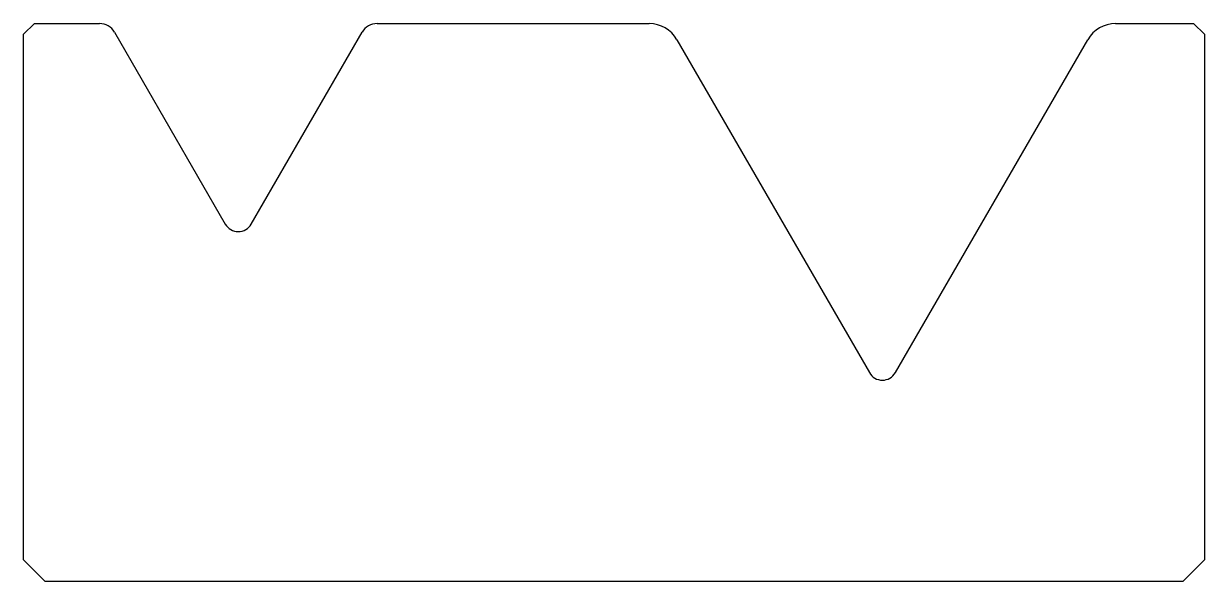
# Model space of a CAD drawing. Header units: metres. Extents: x -22.7 to 32.3, y -13.4 to 12.6.
import ezdxf

# ---------------------------------------------------------------- set-up
doc = ezdxf.new("R2010")
doc.units = ezdxf.units.M

msp = doc.modelspace()

# ---------------------------------------------------------------- linework, layer by layer
for p, q in [((-22.153166, 12.601292), (-22.653166, 12.101292)), ((-22.653166, -12.398708), (-22.653166, 12.101292)), ((-22.153166, 12.601292), (-19.115046, 12.601292)), ((-18.422226, 12.201292), (-13.259384, 3.258987)), ((-12.046948, 3.258987), (-6.884106, 12.201292)), ((-6.191286, 12.601292), (6.480808, 12.601292)), ((28.212859, 12.601292), (31.846834, 12.601292)), ((32.346834, 12.101292), (31.846834, 12.601292)), ((32.346834, 12.101292), (32.346834, -12.398708)), ((7.779847, 11.851292), (16.740616, -3.669216)), ((17.953052, -3.669216), (26.913821, 11.851292)), ((-22.653166, -12.398708), (-21.653166, -13.398708)), ((31.346834, -13.398708), (32.346834, -12.398708)), ((31.346834, -13.398708), (-21.653166, -13.398708))]:
    msp.add_line(p, q)
for centre, radius, start, end in [((-19.115046, 11.801292), 0.8, 30, 90), ((-6.191286, 11.801292), 0.8, 90, 150), ((6.480808, 11.101292), 1.5, 30, 90), ((28.212859, 11.101292), 1.5, 90, 150), ((-12.653166, 3.608987), 0.7, 210, 330), ((17.346834, -3.319216), 0.7, 210, 330)]:
    msp.add_arc(centre, radius, start, end)

doc.saveas('drawing.dxf')
